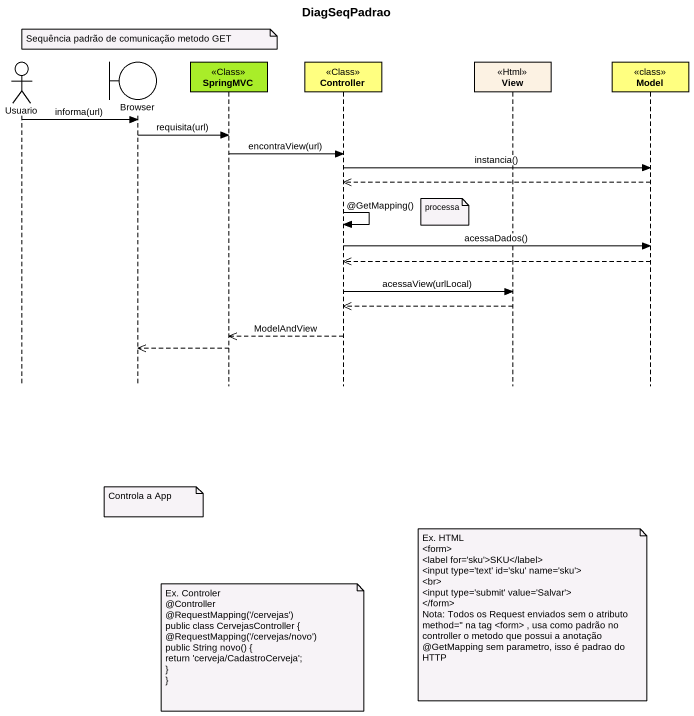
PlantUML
@startuml
title DiagSeqPadrao
hide footbox
actor Usuario
boundary Browser
participant SpringMVC <<Class>> #A9ED29
participant Controller <<Class>> #FFFF80
participant View <<Html>>
participant Model <<class>> #FFFF80

note over Browser : Sequência padrão de comunicação metodo GET
Usuario -> Browser : informa(url)
Browser -> SpringMVC : requisita(url)
SpringMVC -> Controller : encontraView(url)
Controller -> Model : instancia()
Model -->> Controller
note left of View : processa
Controller -> Controller : @GetMapping()
Controller -> Model : acessaDados()
Model -->> Controller
Controller -> View : acessaView(urlLocal)
View -->> Controller
Controller -->> SpringMVC : ModelAndView
SpringMVC -->> Browser
note over Browser : Controla a App
note over View
  Ex. HTML
  <form>
  <label for='sku'>SKU</label>
  <input type='text' id='sku' name='sku'>
  <br>
  <input type='submit' value='Salvar'>
  </form>
  Nota: Todos os Request enviados sem o atributo method='' na tag <form> , usa como padrão no controller o metodo que possui a anotação @GetMapping sem parametro, isso é padrao do HTTP
end note
note over SpringMVC
  Ex. Controler
  ~@Controller
  ~@RequestMapping('/cervejas')
  public class CervejasController {
  ~@RequestMapping('/cervejas/novo')
  public String novo() {
  return 'cerveja/CadastroCerveja';
  ~}
  ~}
end note
@enduml
